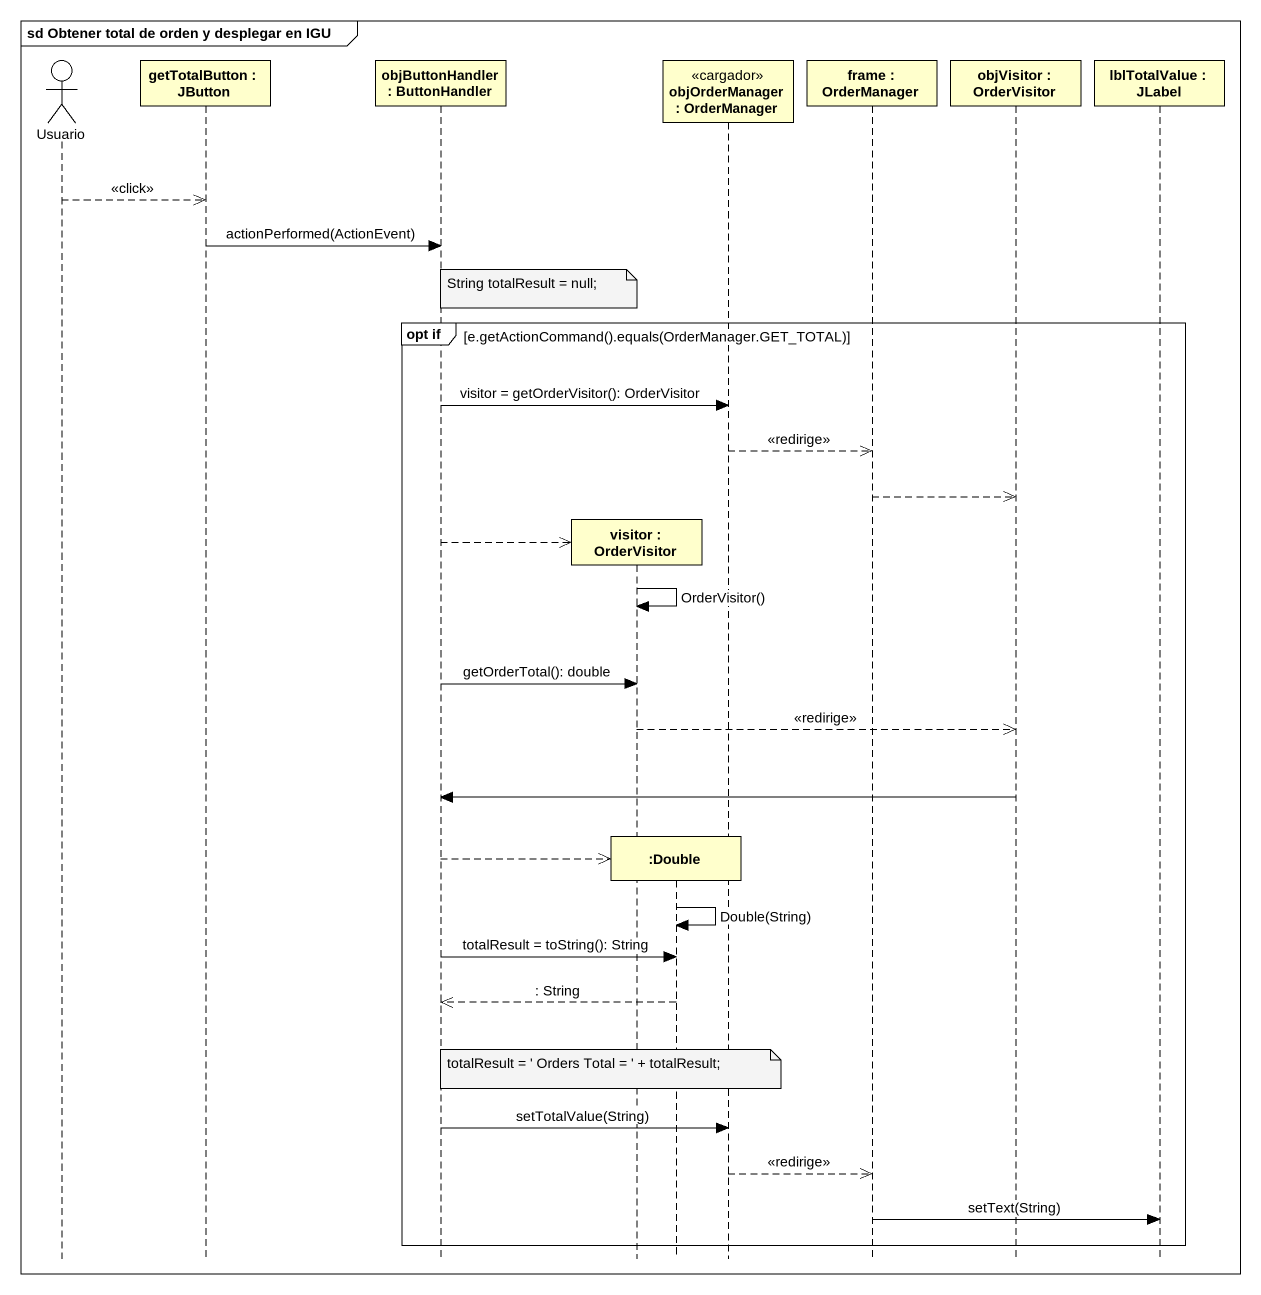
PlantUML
@startuml
mainframe sd Obtener total de orden y desplegar en IGU
hide footbox
actor Usuario
participant "getTotalButton : JButton" as getTotalButton
participant "objButtonHandler : ButtonHandler" as objButtonHandler
participant "visitor : OrderVisitor" as visitor
participant ":Double" as Double
participant "objOrderManager : OrderManager" as objOrderManager <<cargador>>
participant "frame : OrderManager" as frame_
participant "objVisitor : OrderVisitor" as objVisitor
participant "lblTotalValue : JLabel" as lblTotalValue

Usuario -->> getTotalButton : <<click>>
getTotalButton -> objButtonHandler : actionPerformed(ActionEvent)
note over objButtonHandler : String totalResult = null;
group opt if [e.getActionCommand().equals(OrderManager.GET_TOTAL)]
  objButtonHandler -> objOrderManager : visitor = getOrderVisitor(): OrderVisitor
  objOrderManager -->> frame_ : <<redirige>>
  frame_ -->> objVisitor
  objButtonHandler -->> visitor **
  visitor -> visitor : OrderVisitor()
  objButtonHandler -> visitor : getOrderTotal(): double
  visitor -->> objVisitor : <<redirige>>
  objVisitor -> objButtonHandler
  objButtonHandler -->> Double **
  Double -> Double : Double(String)
  objButtonHandler -> Double : totalResult = toString(): String
  Double -->> objButtonHandler : : String
  note over visitor : totalResult = ' Orders Total = ' + totalResult;
  objButtonHandler -> objOrderManager : setTotalValue(String)
  objOrderManager -->> frame_ : <<redirige>>
  frame_ -> lblTotalValue : setText(String)
end
@enduml
